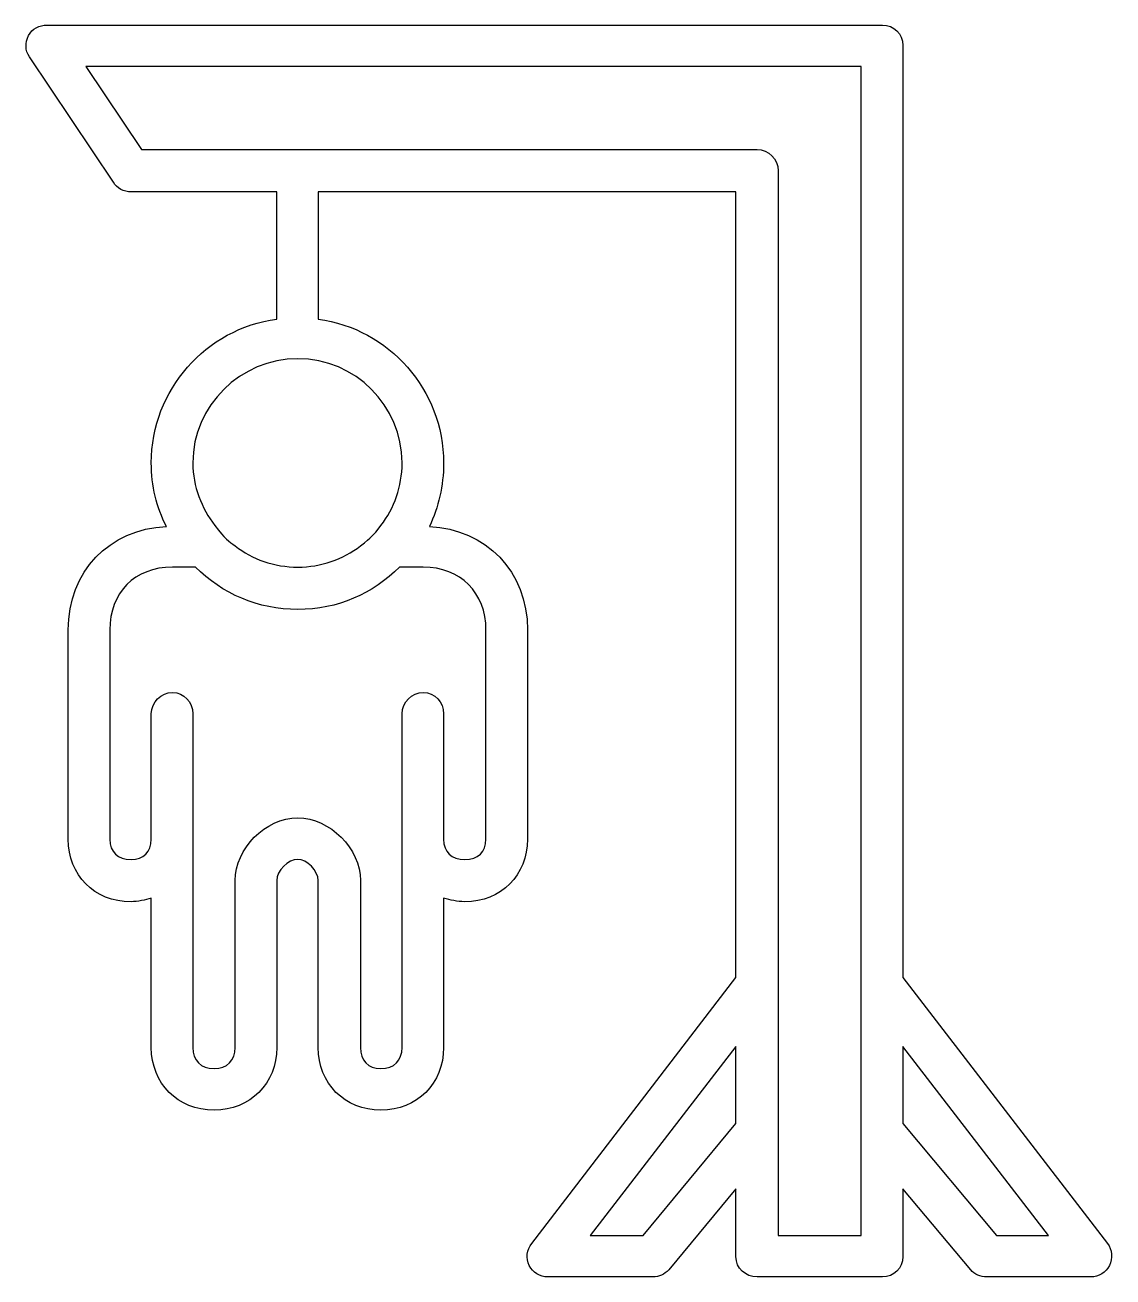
# Model space of a CAD drawing. Header units: centimetres. Extents: x -9.1 to 9.1, y -10.5 to 10.5.
import ezdxf

# ---------------------------------------------------------------- set-up
doc = ezdxf.new("R2010")
doc.units = ezdxf.units.CM
doc.header["$MEASUREMENT"] = 0
doc.layers.add('Layer 1', color=7, linetype='Continuous')

msp = doc.modelspace()

# ---------------------------------------------------------------- linework, layer by layer
at = {"layer": 'Layer 1'}
for points, knots in [([(9.01019, -9.90784), (9.01019, -9.90784), (5.58455, -5.46318), (5.58455, -5.46318), (5.58455, -5.46318), (5.58455, -5.46318), (5.58455, 10.12914), (5.58455, 10.12914), (5.58455, 10.12914), (5.58455, 10.32117), (5.43696, 10.46878), (5.24488, 10.46878), (5.24488, 10.46878), (5.24488, 10.46878), (-8.72343, 10.46878), (-8.72343, 10.46878), (-8.72343, 10.46878), (-8.8562, 10.46878), (-8.97436, 10.4097), (-9.03347, 10.29154), (-9.03347, 10.29154), (-9.09255, 10.17338), (-9.09255, 10.04061), (-9.01863, 9.93726), (-9.01863, 9.93726), (-9.01863, 9.93726), (-7.61594, 7.84044), (-7.61594, 7.84044), (-7.61594, 7.84044), (-7.55686, 7.73709), (-7.4387, 7.67801), (-7.32053, 7.67801), (-7.32053, 7.67801), (-7.32053, 7.67801), (-4.88425, 7.67801), (-4.88425, 7.67801), (-4.88425, 7.67801), (-4.88425, 7.67801), (-4.88425, 5.55192), (-4.88425, 5.55192), (-4.88425, 5.55192), (-6.06546, 5.38949), (-6.98107, 4.37053), (-6.98107, 3.14506), (-6.98107, 3.14506), (-6.98107, 2.76115), (-6.89233, 2.40687), (-6.72993, 2.08202), (-6.72993, 2.08202), (-7.68963, 2.03757), (-8.36894, 1.3288), (-8.36894, 0.35429), (-8.36894, 0.35429), (-8.36894, 0.35429), (-8.36894, -3.14504), (-8.36894, -3.14504), (-8.36894, -3.14504), (-8.36894, -3.75049), (-7.94076, -4.19348), (-7.32053, -4.19348), (-7.32053, -4.19348), (-7.20258, -4.19348), (-7.08442, -4.16385), (-6.98107, -4.1344), (-6.98107, -4.1344), (-6.98107, -4.1344), (-6.98107, -6.62979), (-6.98107, -6.62979), (-6.98107, -6.62979), (-6.98107, -7.23521), (-6.53805, -7.6782), (-5.93266, -7.6782), (-5.93266, -7.6782), (-5.32727, -7.6782), (-4.88425, -7.23521), (-4.88425, -6.62979), (-4.88425, -6.62979), (-4.88425, -6.62979), (-4.88425, -3.83901), (-4.88425, -3.83901), (-4.88425, -3.83901), (-4.88425, -3.67658), (-4.69237, -3.48471), (-4.52995, -3.48471), (-4.52995, -3.48471), (-4.38237, -3.48471), (-4.19028, -3.67659), (-4.19028, -3.83901), (-4.19028, -3.83901), (-4.19028, -3.83901), (-4.19028, -6.62981), (-4.19028, -6.62981), (-4.19028, -6.62981), (-4.19028, -7.23523), (-3.74729, -7.67822), (-3.14187, -7.67822), (-3.14187, -7.67822), (-2.53666, -7.67822), (-2.09367, -7.23523), (-2.09367, -6.62981), (-2.09367, -6.62981), (-2.09367, -6.62981), (-2.09367, -4.13442), (-2.09367, -4.13442), (-2.09367, -4.13442), (-1.97548, -4.16387), (-1.87216, -4.1935), (-1.73918, -4.1935), (-1.73918, -4.1935), (-1.13376, -4.1935), (-0.69098, -3.75051), (-0.69098, -3.14506), (-0.69098, -3.14506), (-0.69098, -3.14506), (-0.69097, 0.35429), (-0.69097, 0.35429), (-0.69097, 0.35429), (-0.69097, 1.32883), (-1.38492, 2.03757), (-2.32977, 2.08202), (-2.32977, 2.08202), (-2.18216, 2.40688), (-2.09366, 2.76115), (-2.09366, 3.14506), (-2.09366, 3.14506), (-2.09366, 4.3705), (-3.00909, 5.38949), (-4.19027, 5.55192), (-4.19027, 5.55192), (-4.19027, 5.55192), (-4.19027, 7.67801), (-4.19027, 7.67801), (-4.19027, 7.67801), (-4.19027, 7.67801), (2.79378, 7.67801), (2.79378, 7.67801), (2.79378, 7.67801), (2.79378, 7.67801), (2.79378, -5.46318), (2.79378, -5.46318), (2.79378, -5.46318), (2.79378, -5.46318), (-0.61707, -9.90784), (-0.61707, -9.90784), (-0.61707, -9.90784), (-0.7056, -10.01116), (-0.72039, -10.15877), (-0.66133, -10.27693), (-0.66133, -10.27693), (-0.60225, -10.39509), (-0.48409, -10.46878), (-0.35129, -10.46878), (-0.35129, -10.46878), (-0.35129, -10.46878), (1.40588, -10.46878), (1.40588, -10.46878), (1.40588, -10.46878), (1.5092, -10.46878), (1.59773, -10.42452), (1.67163, -10.35062), (1.67163, -10.35062), (1.67163, -10.35062), (2.79375, -8.99217), (2.79375, -8.99217), (2.79375, -8.99217), (2.79375, -8.99217), (2.79375, -10.12932), (2.79375, -10.12932), (2.79375, -10.12932), (2.79375, -10.3212), (2.95636, -10.46878), (3.14821, -10.46878), (3.14821, -10.46878), (3.14821, -10.46878), (5.24485, -10.46878), (5.24485, -10.46878), (5.24485, -10.46878), (5.43694, -10.46878), (5.58452, -10.3212), (5.58452, -10.12932), (5.58452, -10.12932), (5.58452, -10.12932), (5.58452, -8.99217), (5.58452, -8.99217), (5.58452, -8.99217), (5.58452, -8.99217), (6.72146, -10.35062), (6.72146, -10.35062), (6.72146, -10.35062), (6.78054, -10.42452), (6.88389, -10.46878), (6.98723, -10.46878), (6.98723, -10.46878), (6.98723, -10.46878), (8.7296, -10.46878), (8.7296, -10.46878), (8.7296, -10.46878), (8.86239, -10.46878), (8.98053, -10.39509), (9.03964, -10.27693), (9.03964, -10.27693), (9.09869, -10.15877), (9.0839, -10.01116), (9.01019, -9.90784)], [0, 0, 0, 0, 0.01923077, 0.01923077, 0.01923077, 0.01923077, 0.03846154, 0.03846154, 0.03846154, 0.03846154, 0.05769231, 0.05769231, 0.05769231, 0.05769231, 0.07692308, 0.07692308, 0.07692308, 0.07692308, 0.09615385, 0.09615385, 0.09615385, 0.09615385, 0.11538462, 0.11538462, 0.11538462, 0.11538462, 0.13461538, 0.13461538, 0.13461538, 0.13461538, 0.15384615, 0.15384615, 0.15384615, 0.15384615, 0.17307692, 0.17307692, 0.17307692, 0.17307692, 0.19230769, 0.19230769, 0.19230769, 0.19230769, 0.21153846, 0.21153846, 0.21153846, 0.21153846, 0.23076923, 0.23076923, 0.23076923, 0.23076923, 0.25, 0.25, 0.25, 0.25, 0.26923077, 0.26923077, 0.26923077, 0.26923077, 0.28846154, 0.28846154, 0.28846154, 0.28846154, 0.30769231, 0.30769231, 0.30769231, 0.30769231, 0.32692308, 0.32692308, 0.32692308, 0.32692308, 0.34615385, 0.34615385, 0.34615385, 0.34615385, 0.36538462, 0.36538462, 0.36538462, 0.36538462, 0.38461538, 0.38461538, 0.38461538, 0.38461538, 0.40384615, 0.40384615, 0.40384615, 0.40384615, 0.42307692, 0.42307692, 0.42307692, 0.42307692, 0.44230769, 0.44230769, 0.44230769, 0.44230769, 0.46153846, 0.46153846, 0.46153846, 0.46153846, 0.48076923, 0.48076923, 0.48076923, 0.48076923, 0.5, 0.5, 0.5, 0.5, 0.51923077, 0.51923077, 0.51923077, 0.51923077, 0.53846154, 0.53846154, 0.53846154, 0.53846154, 0.55769231, 0.55769231, 0.55769231, 0.55769231, 0.57692308, 0.57692308, 0.57692308, 0.57692308, 0.59615385, 0.59615385, 0.59615385, 0.59615385, 0.61538462, 0.61538462, 0.61538462, 0.61538462, 0.63461538, 0.63461538, 0.63461538, 0.63461538, 0.65384615, 0.65384615, 0.65384615, 0.65384615, 0.67307692, 0.67307692, 0.67307692, 0.67307692, 0.69230769, 0.69230769, 0.69230769, 0.69230769, 0.71153846, 0.71153846, 0.71153846, 0.71153846, 0.73076923, 0.73076923, 0.73076923, 0.73076923, 0.75, 0.75, 0.75, 0.75, 0.76923077, 0.76923077, 0.76923077, 0.76923077, 0.78846154, 0.78846154, 0.78846154, 0.78846154, 0.80769231, 0.80769231, 0.80769231, 0.80769231, 0.82692308, 0.82692308, 0.82692308, 0.82692308, 0.84615385, 0.84615385, 0.84615385, 0.84615385, 0.86538462, 0.86538462, 0.86538462, 0.86538462, 0.88461538, 0.88461538, 0.88461538, 0.88461538, 0.90384615, 0.90384615, 0.90384615, 0.90384615, 0.92307692, 0.92307692, 0.92307692, 0.92307692, 0.94230769, 0.94230769, 0.94230769, 0.94230769, 0.96153846, 0.96153846, 0.96153846, 0.96153846, 1, 1, 1, 1]), ([(4.89062, -9.77483), (4.89062, -9.77483), (3.50254, -9.77483), (3.50254, -9.77483), (3.50254, -9.77483), (3.50254, -9.77483), (3.50254, 8.03247), (3.50254, 8.03247), (3.50254, 8.03247), (3.50254, 8.22432), (3.34011, 8.38675), (3.14824, 8.38675), (3.14824, 8.38675), (3.14824, 8.38675), (-7.14329, 8.38675), (-7.14329, 8.38675), (-7.14329, 8.38675), (-7.14329, 8.38675), (-8.07375, 9.77483), (-8.07375, 9.77483), (-8.07375, 9.77483), (-8.07375, 9.77483), (4.89062, 9.77483), (4.89062, 9.77483), (4.89062, 9.77483), (4.89062, 9.77483), (4.89062, -9.77483), (4.89062, -9.77483)], [0, 0, 0, 0, 0.125, 0.125, 0.125, 0.125, 0.25, 0.25, 0.25, 0.25, 0.375, 0.375, 0.375, 0.375, 0.5, 0.5, 0.5, 0.5, 0.625, 0.625, 0.625, 0.625, 0.75, 0.75, 0.75, 0.75, 1, 1, 1, 1]), ([(-2.78761, 3.14506), (-2.78761, 2.74631), (-2.9204, 2.39203), (-3.14189, 2.09665), (-3.14189, 2.09665), (-3.28474, 1.91676), (-3.28474, 1.91676), (-3.48156, 1.75719), (-3.48156, 1.75719), (-3.77676, 1.53568), (-4.14606, 1.40273), (-4.52997, 1.40273), (-4.52997, 1.40273), (-4.92851, 1.40273), (-5.29763, 1.53571), (-5.57838, 1.75719), (-5.57838, 1.75719), (-5.68802, 1.83297), (-5.75044, 1.87628), (-5.91784, 2.09665), (-5.91784, 2.09665), (-6.13935, 2.39206), (-6.28693, 2.74633), (-6.28693, 3.14506), (-6.28693, 3.14506), (-6.28693, 4.10476), (-5.48966, 4.88742), (-4.52994, 4.88742), (-4.52994, 4.88742), (-3.57006, 4.88742), (-2.78761, 4.10476), (-2.78761, 3.14506)], [0, 0, 0, 0, 0.11111111, 0.11111111, 0.11111111, 0.11111111, 0.22222222, 0.22222222, 0.22222222, 0.22222222, 0.33333333, 0.33333333, 0.33333333, 0.33333333, 0.44444444, 0.44444444, 0.44444444, 0.44444444, 0.55555556, 0.55555556, 0.55555556, 0.55555556, 0.66666667, 0.66666667, 0.66666667, 0.66666667, 0.77777778, 0.77777778, 0.77777778, 0.77777778, 1, 1, 1, 1]), ([(-1.3849, 0.35429), (-1.3849, 0.35429), (-1.3849, -3.14504), (-1.3849, -3.14504), (-1.3849, -3.14504), (-1.3849, -3.36655), (-1.51769, -3.48471), (-1.73918, -3.48471), (-1.73918, -3.48471), (-1.96069, -3.48471), (-2.09367, -3.36655), (-2.09367, -3.14504), (-2.09367, -3.14504), (-2.09367, -3.14504), (-2.09367, -1.04843), (-2.09367, -1.04843), (-2.09367, -1.04843), (-2.09367, -0.85634), (-2.24125, -0.69394), (-2.4331, -0.69394), (-2.4331, -0.69394), (-2.62519, -0.69394), (-2.78759, -0.85637), (-2.78759, -1.04843), (-2.78759, -1.04843), (-2.78759, -1.04843), (-2.78759, -3.14504), (-2.78759, -3.14504), (-2.78759, -3.14504), (-2.78759, -3.14504), (-2.78759, -6.62979), (-2.78759, -6.62979), (-2.78759, -6.62979), (-2.78759, -6.85127), (-2.92038, -6.98407), (-3.14187, -6.98407), (-3.14187, -6.98407), (-3.36338, -6.98407), (-3.48154, -6.85128), (-3.48154, -6.62979), (-3.48154, -6.62979), (-3.48154, -6.62979), (-3.48153, -3.83901), (-3.48153, -3.83901), (-3.48153, -3.83901), (-3.48153, -3.30746), (-3.99821, -2.79078), (-4.52994, -2.79078), (-4.52994, -2.79078), (-5.07628, -2.79078), (-5.57835, -3.30746), (-5.57835, -3.83901), (-5.57835, -3.83901), (-5.57835, -3.83901), (-5.57835, -6.62981), (-5.57835, -6.62981), (-5.57835, -6.62981), (-5.57835, -6.85129), (-5.71114, -6.98409), (-5.93263, -6.98409), (-5.93263, -6.98409), (-6.15412, -6.98409), (-6.28691, -6.8513), (-6.28691, -6.62981), (-6.28691, -6.62981), (-6.28691, -6.62981), (-6.28691, -3.14504), (-6.28691, -3.14504), (-6.28691, -3.14504), (-6.28691, -3.14504), (-6.28691, -1.04843), (-6.28691, -1.04843), (-6.28691, -1.04843), (-6.28691, -0.85634), (-6.43471, -0.69394), (-6.62656, -0.69394), (-6.62656, -0.69394), (-6.81841, -0.69394), (-6.98105, -0.85637), (-6.98105, -1.04843), (-6.98105, -1.04843), (-6.98105, -1.04843), (-6.98105, -3.14504), (-6.98105, -3.14504), (-6.98105, -3.14504), (-6.98105, -3.36655), (-7.11382, -3.48471), (-7.32051, -3.48471), (-7.32051, -3.48471), (-7.54202, -3.48471), (-7.675, -3.36655), (-7.675, -3.14504), (-7.675, -3.14504), (-7.675, -3.14504), (-7.67499, 0.35429), (-7.67499, 0.35429), (-7.67499, 0.35429), (-7.67499, 0.97453), (-7.26142, 1.4027), (-6.62658, 1.4027), (-6.62658, 1.4027), (-6.62658, 1.4027), (-6.24267, 1.4027), (-6.24267, 1.4027), (-6.24267, 1.4027), (-5.79968, 0.95971), (-5.19426, 0.69393), (-4.52994, 0.69393), (-4.52994, 0.69393), (-3.86544, 0.69393), (-3.27484, 0.9597), (-2.83184, 1.4027), (-2.83184, 1.4027), (-2.83184, 1.4027), (-2.4331, 1.4027), (-2.4331, 1.4027), (-2.4331, 1.4027), (-1.81307, 1.4027), (-1.3849, 0.97453), (-1.3849, 0.35429)], [0, 0, 0, 0, 0.03225806, 0.03225806, 0.03225806, 0.03225806, 0.06451613, 0.06451613, 0.06451613, 0.06451613, 0.09677419, 0.09677419, 0.09677419, 0.09677419, 0.12903226, 0.12903226, 0.12903226, 0.12903226, 0.16129032, 0.16129032, 0.16129032, 0.16129032, 0.19354839, 0.19354839, 0.19354839, 0.19354839, 0.22580645, 0.22580645, 0.22580645, 0.22580645, 0.25806452, 0.25806452, 0.25806452, 0.25806452, 0.29032258, 0.29032258, 0.29032258, 0.29032258, 0.32258065, 0.32258065, 0.32258065, 0.32258065, 0.35483871, 0.35483871, 0.35483871, 0.35483871, 0.38709677, 0.38709677, 0.38709677, 0.38709677, 0.41935484, 0.41935484, 0.41935484, 0.41935484, 0.4516129, 0.4516129, 0.4516129, 0.4516129, 0.48387097, 0.48387097, 0.48387097, 0.48387097, 0.51612903, 0.51612903, 0.51612903, 0.51612903, 0.5483871, 0.5483871, 0.5483871, 0.5483871, 0.58064516, 0.58064516, 0.58064516, 0.58064516, 0.61290323, 0.61290323, 0.61290323, 0.61290323, 0.64516129, 0.64516129, 0.64516129, 0.64516129, 0.67741935, 0.67741935, 0.67741935, 0.67741935, 0.70967742, 0.70967742, 0.70967742, 0.70967742, 0.74193548, 0.74193548, 0.74193548, 0.74193548, 0.77419355, 0.77419355, 0.77419355, 0.77419355, 0.80645161, 0.80645161, 0.80645161, 0.80645161, 0.83870968, 0.83870968, 0.83870968, 0.83870968, 0.87096774, 0.87096774, 0.87096774, 0.87096774, 0.90322581, 0.90322581, 0.90322581, 0.90322581, 0.93548387, 0.93548387, 0.93548387, 0.93548387, 1, 1, 1, 1]), ([(1.24348, -9.77483), (1.24348, -9.77483), (0.35749, -9.77483), (0.35749, -9.77483), (0.35749, -9.77483), (0.35749, -9.77483), (2.79377, -6.61494), (2.79377, -6.61494), (2.79377, -6.61494), (2.79377, -6.61494), (2.79377, -7.89968), (2.79377, -7.89968), (2.79377, -7.89968), (2.79377, -7.89968), (1.24348, -9.77483), (1.24348, -9.77483)], [0, 0, 0, 0, 0.2, 0.2, 0.2, 0.2, 0.4, 0.4, 0.4, 0.4, 0.6, 0.6, 0.6, 0.6, 1, 1, 1, 1]), ([(7.14966, -9.77483), (7.14966, -9.77483), (5.58454, -7.89968), (5.58454, -7.89968), (5.58454, -7.89968), (5.58454, -7.89968), (5.58454, -6.61494), (5.58454, -6.61494), (5.58454, -6.61494), (5.58454, -6.61494), (8.02085, -9.77483), (8.02085, -9.77483), (8.02085, -9.77483), (8.02085, -9.77483), (7.14966, -9.77483), (7.14966, -9.77483)], [0, 0, 0, 0, 0.2, 0.2, 0.2, 0.2, 0.4, 0.4, 0.4, 0.4, 0.6, 0.6, 0.6, 0.6, 1, 1, 1, 1])]:
    msp.add_open_spline(points, degree=3, knots=knots, dxfattribs=at)

doc.saveas('drawing.dxf')
